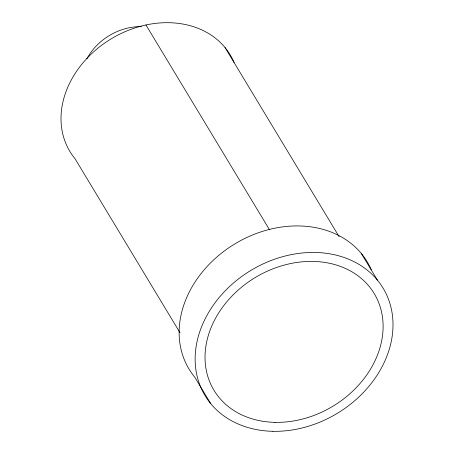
<?xml version="1.0" encoding="UTF-8"?>
<svg xmlns="http://www.w3.org/2000/svg" width="454" height="454" viewBox="0 0 454 454"><rect width="100%" height="100%" fill="white"/><g stroke="black" fill="none" stroke-linecap="round" stroke-linejoin="round"><path stroke-width="0.68" d="M361.384 253.57L377.387 280.095M225.031 47.562L339.149 236.716M145.95 24.97L269.58 229.883M180.039 332.782L75.063 158.781A93.586 75.16 -31.1 0 1 111.105 38.885A93.586 75.16 -31.1 0 1 234.122 62.567M210.758 403.674L194.755 377.155A103.983 83.513 -31.1 0 1 234.542 244.087A103.983 83.513 -31.1 0 1 371.298 269.807M86.907 58.793A51.994 41.757 -31.1 0 1 141.432 26.638M272.888 431.3A103.983 83.513 -31.1 0 0 388.357 298.936A103.983 83.513 -31.1 0 0 220.967 295.423A103.983 83.513 -31.1 0 0 272.888 431.3M275.005 422.356A93.586 75.16 -31.1 0 0 378.925 303.232A93.586 75.16 -31.1 0 0 228.277 300.071A93.586 75.16 -31.1 0 0 275.005 422.356"/></g></svg>
